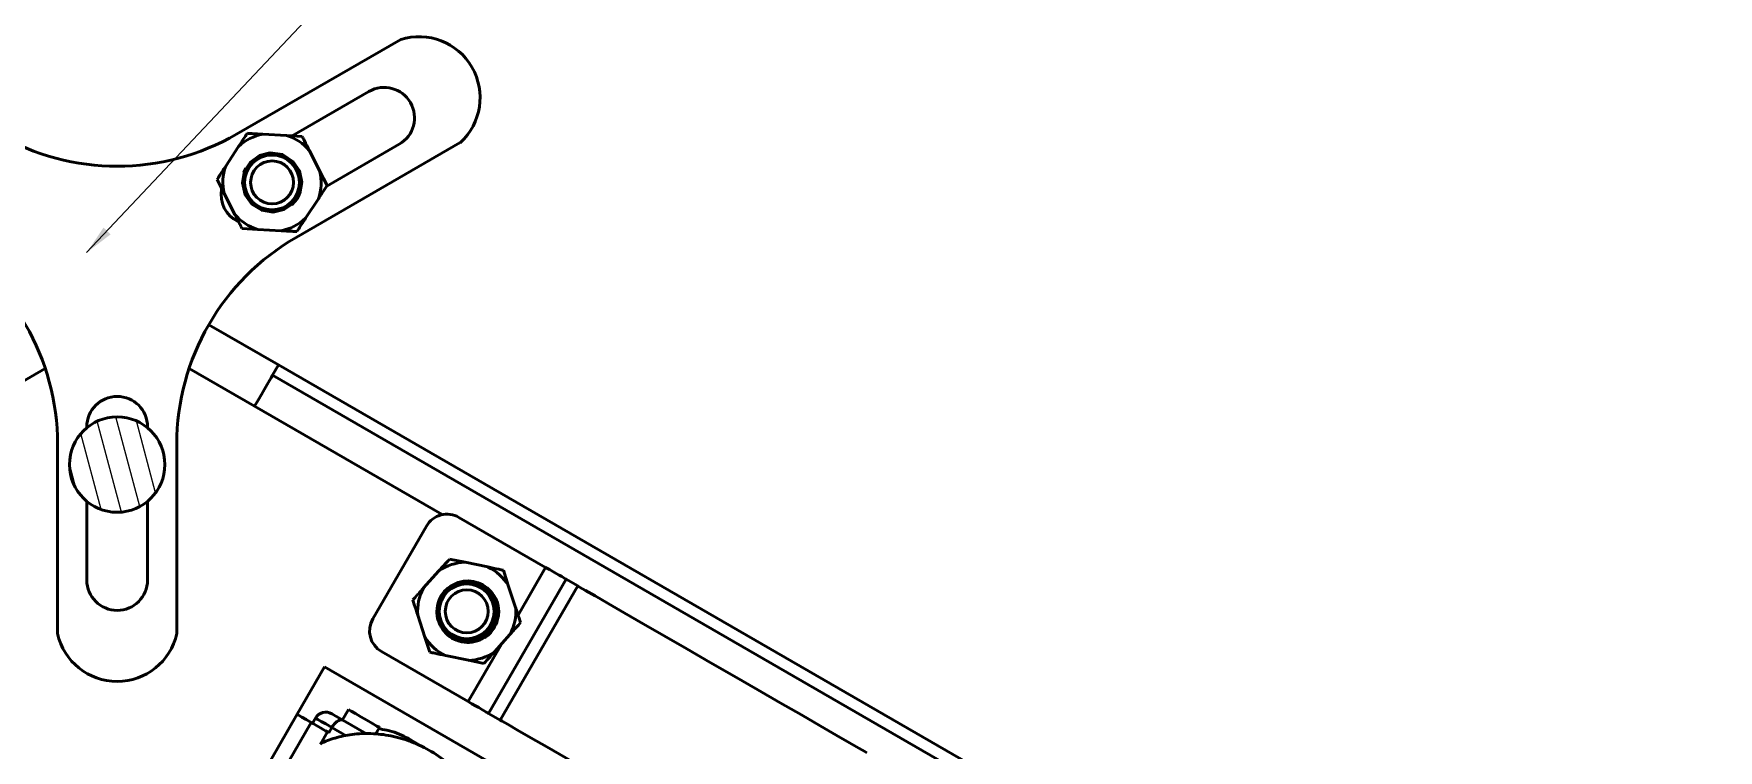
# Model space of a CAD drawing. Header units: millimetres. Extents: x 263 to 2983, y 441 to 2500.
# Drawn here: x 1012.1 to 1153.5, y 1940.7 to 2000.8 of the extents above; entities that cross this region are included whole.
import ezdxf

# ---------------------------------------------------------------- set-up
doc = ezdxf.new("R2010")
doc.units = ezdxf.units.MM
doc.header["$LTSCALE"] = 0.5
doc.layers.add('BOL', color=7, linetype='Continuous', lineweight=50)
doc.layers.add('HAT', color=3, linetype='Continuous')
doc.layers.add('SYM', color=30, linetype='Continuous')
doc.styles.add('DIM', font='simplex.shx')
doc.dimstyles.new('ISO', dxfattribs={"dimscale": 0, "dimtxt": 2.5, "dimasz": 2.5, "dimexe": 1.25, "dimexo": 0, "dimgap": 1, "dimtad": 1, "dimtoh": 1, "dimtxsty": 'DIM', "dimcen": 2.5, "dimadec": 0, "dimazin": 0, "dimtfac": 1, "dimtmove": 0, "dimatfit": 3, "dimfxl": 1, "dimtolj": 1, "dimarcsym": 0})

msp = doc.modelspace()

# ---------------------------------------------------------------- hatches: boundary and pattern name
at = {"layer": 'HAT'}
h = msp.add_hatch(dxfattribs=at)
h.set_pattern_fill('ANSI31', color=256, scale=0.5, angle=60)
h.paths.add_polyline_path([(1023.15, 1964.7, 1), (1015.15, 1964.7, 1)])

# ---------------------------------------------------------------- linework, layer by layer
at = {"layer": 'BOL'}
for p, q in [((1029.15, 1992.41), (1042.93, 2000.37)), ((1033.82, 1992.28), (1040.26, 1996)), ((1028.26, 1989.73), (1029.33, 1991.38)), ((1031.38, 1992.41), (1033.35, 1992.31)), ((1033.35, 1992.31), (1034.67, 1992.23)), ((1047.93, 1991.71), (1034.15, 1983.75)), ((1035.27, 1991.05), (1036.16, 1989.3)), ((1042.81, 1991.58), (1036.73, 1988.07)), ((1028.13, 1987.44), (1027.53, 1988.62)), ((1029.78, 1989.19), (1029.95, 1989.57)), ((1036.16, 1989.3), (1036.76, 1988.11)), ((1029.02, 1985.68), (1028.13, 1987.44)), ((1034.24, 1987), (1033.8, 1986.49)), ((1034.44, 1987.38), (1034.24, 1987)), ((1036.03, 1987), (1034.96, 1985.36)), ((1030.94, 1984.43), (1029.62, 1984.5)), ((1032.9, 1984.32), (1030.94, 1984.43)), ((1026.83, 1976.43), (1032.68, 1973.06)), ((1013.12, 1972.77), (1007.62, 1969.59)), ((1030.68, 1969.59), (1025.18, 1972.77)), ((1032.18, 1972.19), (1032.68, 1973.06)), ((1110.62, 1928.06), (1032.68, 1973.06)), ((1110.12, 1927.19), (1032.18, 1972.19)), ((1046.42, 1960.5), (1030.68, 1969.59)), ((1016.6, 1967.78), (1016.6, 1967.87)), ((1021.7, 1967.87), (1021.7, 1967.78)), ((1014.15, 1950.52), (1014.15, 1966.43)), ((1024.15, 1966.43), (1024.15, 1950.52)), ((1016.6, 1955.02), (1016.6, 1961.62)), ((1021.7, 1961.62), (1021.7, 1955.02)), ((1047.82, 1960.27), (1055.09, 1956.08)), ((1045.09, 1959.54), (1040.59, 1951.75)), ((1046.14, 1955.8), (1044.83, 1954.33)), ((1048.33, 1956.51), (1047.03, 1956.78)), ((1050.25, 1956.11), (1048.33, 1956.51)), ((1051.96, 1954.57), (1051.55, 1955.83)), ((1055.09, 1956.08), (1052.78, 1952.08)), ((1056.81, 1955.09), (1050.31, 1943.83)), ((1057.78, 1954.52), (1051.28, 1943.27)), ((1052.57, 1952.71), (1051.96, 1954.57)), ((1057.78, 1954.52), (1056.81, 1955.09)), ((1044.36, 1952.08), (1044.97, 1950.22)), ((1044.97, 1950.22), (1045.38, 1948.96)), ((1050.33, 1950.73), (1050.45, 1950.9)), ((1050.79, 1948.99), (1052.1, 1950.46)), ((1041.32, 1949.02), (1048.59, 1944.82)), ((1046.68, 1948.68), (1048.61, 1948.28)), ((1051.38, 1949.65), (1048.59, 1944.82)), ((1036.54, 1947.73), (1034.24, 1943.75)), ((1058.19, 1935.23), (1036.54, 1947.73)), ((1048.61, 1948.28), (1049.9, 1948.01)), ((1034.24, 1943.75), (1030.24, 1936.82)), ((1031.43, 1936.14), (1035.43, 1943.06)), ((1035.79, 1943.43), (1035.54, 1943)), ((1038.55, 1944.15), (1038.05, 1943.28)), ((1038.09, 1943.26), (1040.06, 1942.12)), ((1051.28, 1943.27), (1050.31, 1943.83)), ((1036.8, 1942.27), (1036.21, 1941.25)), ((1036.8, 1942.27), (1036.91, 1942.21)), ((1037.16, 1942.64), (1036.91, 1942.21)), ((1038.35, 1941.96), (1037.16, 1942.64)), ((1040.83, 1942.09), (1041.15, 1942.65)), ((1041.13, 1942.66), (1041.15, 1942.65))]:
    msp.add_line(p, q, dxfattribs=at)
at = {"layer": 'BOL', "flags": 128}
for points in [[(1029.84, 1989.31), (1030.33, 1990.07), (1031.08, 1990.62), (1031.95, 1990.85), (1033.01, 1990.7), (1033.92, 1990.11), (1034.44, 1989.33), (1034.63, 1988.38), (1034.46, 1987.44), (1033.94, 1986.64), (1033.14, 1986.09), (1032.23, 1985.88), (1031.28, 1986.03), (1030.45, 1986.54), (1029.88, 1987.34), (1029.65, 1988.33), (1029.84, 1989.31), (1029.84, 1989.31)], [(1030.68, 1969.59), (1030.98, 1970.1), (1031.26, 1970.59), (1031.52, 1971.03), (1031.74, 1971.43), (1031.93, 1971.75), (1032.07, 1971.99), (1032.15, 1972.14), (1032.18, 1972.19)], [(1055.09, 1956.08), (1055.4, 1955.9), (1055.7, 1955.73), (1055.98, 1955.56), (1056.23, 1955.42), (1056.44, 1955.3), (1056.61, 1955.2), (1056.74, 1955.13), (1056.81, 1955.09)], [(1057.78, 1954.52), (1057.94, 1954.43), (1058.44, 1954.14), (1059.24, 1953.68), (1060.34, 1953.05), (1061.69, 1952.27), (1063.27, 1951.35), (1065.03, 1950.34), (1066.93, 1949.24), (1068.9, 1948.1), (1070.91, 1946.95), (1072.88, 1945.81), (1074.77, 1944.71), (1076.54, 1943.7), (1078.12, 1942.78), (1079.47, 1942), (1080.57, 1941.37), (1081.37, 1940.9), (1081.86, 1940.62), (1082.03, 1940.52)], [(1048.59, 1944.82), (1048.9, 1944.64), (1049.2, 1944.47), (1049.48, 1944.31), (1049.73, 1944.16), (1049.94, 1944.04), (1050.11, 1943.94), (1050.24, 1943.87), (1050.31, 1943.83)], [(1034.24, 1943.75), (1034.28, 1943.73), (1034.42, 1943.65), (1034.65, 1943.51), (1034.99, 1943.32), (1035.43, 1943.06)], [(1035.43, 1943.06), (1035.52, 1943.01), (1035.65, 1942.94), (1035.81, 1942.84), (1036.01, 1942.73), (1036.21, 1942.61), (1036.42, 1942.49), (1036.62, 1942.37), (1036.8, 1942.27)], [(1037.16, 1942.64), (1036.65, 1942.94), (1036.25, 1943.16), (1035.98, 1943.32), (1035.82, 1943.41), (1035.79, 1943.43)], [(1037.15, 1943.8), (1037.19, 1943.78), (1037.3, 1943.71), (1037.49, 1943.61), (1037.75, 1943.45), (1038.09, 1943.26)], [(1038.55, 1944.15), (1038.58, 1944.13), (1038.77, 1944.02), (1039.13, 1943.82), (1039.59, 1943.55), (1040.1, 1943.25), (1040.57, 1942.98), (1040.93, 1942.77), (1041.13, 1942.66)], [(1051.28, 1943.27), (1051.44, 1943.17), (1051.94, 1942.89), (1052.74, 1942.42), (1053.84, 1941.79), (1055.19, 1941.01), (1056.77, 1940.09), (1058.53, 1939.08), (1060.43, 1937.98), (1062.4, 1936.84), (1064.41, 1935.69), (1066.38, 1934.55), (1068.27, 1933.45), (1070.04, 1932.44), (1071.62, 1931.52), (1072.97, 1930.74), (1074.07, 1930.11), (1074.87, 1929.64), (1075.36, 1929.36), (1075.53, 1929.27)]]:
    msp.add_lwpolyline(points, dxfattribs=at)
at = {"layer": 'BOL'}
for centre, radius in [((1032.14, 1988.37), 2.3), ((1032.14, 1988.37), 1.8), ((1019.15, 1964.7), 4), ((1048.47, 1952.39), 2.3), ((1048.47, 1952.39), 1.8)]:
    msp.add_circle(centre, radius, dxfattribs=at)
for centre, radius, start, end in [((1044.47, 1995.48), 5.12, 312.5057, 107.4929), ((1041.54, 1993.79), 2.55, 300, 120), ((1019.15, 2009.73), 20, 240, 300), ((1032.14, 1988.37), 4.12, 100.6371, 133.0476), ((1032.14, 1988.37), 4.12, 40.6371, 73.0476), ((1032.14, 1988.37), 4.12, 160.6371, 193.0476), ((1032.14, 1988.37), 4.12, 340.6371, 13.0476), ((1030.41, 1987.37), 2.55, 169.9974, 243.5635), ((1032.14, 1988.37), 4.12, 220.6371, 253.0476), ((1032.14, 1988.37), 4.12, 280.6371, 313.0476), ((994.15, 1966.43), 20, 360, 60), ((1044.15, 1966.43), 20, 120, 180), ((1019.15, 1967.87), 2.55, 360, 180), ((1046.82, 1958.54), 2, 60, 150), ((1048.47, 1952.39), 4.12, 91.9214, 124.3319), ((1048.47, 1952.39), 4.12, 31.9214, 64.3319), ((1019.15, 1955.02), 2.55, 180, 360), ((1048.47, 1952.39), 4.12, 151.9214, 184.3319), ((1048.47, 1952.39), 2.5, 112.2227, 202.7497), ((1048.49, 1952.41), 2.49, 197.5232, 112.8202), ((1042.32, 1950.75), 2, 150, 240), ((1048.47, 1952.39), 4.12, 331.9214, 4.3319), ((1019.15, 1951.63), 5.12, 192.5057, 347.4929), ((1048.47, 1952.39), 4.12, 211.9214, 244.3319), ((1048.47, 1952.39), 4.12, 271.9214, 304.3319), ((1036.65, 1942.93), 1, 60, 150)]:
    msp.add_arc(centre, radius, start, end, dxfattribs=at)
for points, knots in [([(1029.33, 1991.38), (1029.37, 1991.43), (1029.61, 1991.81), (1029.85, 1992.17), (1030.06, 1992.49)], [0, 0, 0, 0, 0.146017, 1, 1, 1, 1]), ([(1030.06, 1992.49), (1030.19, 1992.48), (1030.63, 1992.46), (1031.08, 1992.43), (1031.38, 1992.41)], [0, 0, 0, 0, 0.309691, 1, 1, 1, 1]), ([(1034.67, 1992.23), (1034.73, 1992.11), (1034.93, 1991.72), (1035.13, 1991.32), (1035.27, 1991.05)], [0, 0, 0, 0, 0.309683, 1, 1, 1, 1]), ([(1027.53, 1988.62), (1027.67, 1988.84), (1027.91, 1989.2), (1028.16, 1989.58), (1028.26, 1989.73)], [0, 0, 0, 0, 0.592724, 1, 1, 1, 1]), ([(1030.02, 1989.24), (1029.98, 1989.25), (1029.93, 1989.28), (1029.87, 1989.3), (1029.84, 1989.31)], [0, 0, 0, 0, 0.560099, 1, 1, 1, 1]), ([(1036.76, 1988.11), (1036.61, 1987.89), (1036.37, 1987.53), (1036.13, 1987.15), (1036.03, 1987)], [0, 0, 0, 0, 0.592752, 1, 1, 1, 1]), ([(1029.62, 1984.5), (1029.56, 1984.62), (1029.36, 1985.01), (1029.16, 1985.41), (1029.02, 1985.68)], [0, 0, 0, 0, 0.309735, 1, 1, 1, 1]), ([(1034.23, 1984.24), (1034.09, 1984.25), (1033.66, 1984.28), (1033.21, 1984.3), (1032.9, 1984.32)], [0, 0, 0, 0, 0.309696, 1, 1, 1, 1]), ([(1034.96, 1985.36), (1034.92, 1985.3), (1034.67, 1984.93), (1034.43, 1984.56), (1034.23, 1984.24)], [0, 0, 0, 0, 0.145943, 1, 1, 1, 1]), ([(1047.03, 1956.78), (1046.86, 1956.59), (1046.57, 1956.27), (1046.27, 1955.93), (1046.14, 1955.8)], [0, 0, 0, 0, 0.592744, 1, 1, 1, 1]), ([(1051.55, 1955.83), (1051.42, 1955.86), (1050.99, 1955.95), (1050.55, 1956.04), (1050.25, 1956.11)], [0, 0, 0, 0, 0.309691, 1, 1, 1, 1]), ([(1044.83, 1954.33), (1044.79, 1954.28), (1044.49, 1953.95), (1044.2, 1953.62), (1043.95, 1953.35)], [0, 0, 0, 0, 0.146028, 1, 1, 1, 1]), ([(1046.14, 1951.52), (1046.14, 1951.52), (1045.96, 1951.81), (1045.94, 1952.51), (1046.15, 1953.43), (1046.54, 1954.09), (1046.89, 1954.29), (1046.95, 1954.33)], [0, 0, 0, 0, 0.008205, 0.319013, 0.617836, 0.924795, 1, 1, 1, 1]), ([(1047.52, 1954.71), (1047.67, 1954.77), (1048.09, 1954.93), (1048.83, 1954.97), (1049.66, 1954.74), (1050.39, 1954.24), (1050.92, 1953.53), (1051.13, 1952.86), (1051.15, 1952.47), (1051.16, 1952.37)], [0, 0, 0, 0, 0.096546, 0.261811, 0.426969, 0.597498, 0.769409, 0.941257, 1, 1, 1, 1]), ([(1043.95, 1953.35), (1043.99, 1953.22), (1044.13, 1952.8), (1044.26, 1952.38), (1044.36, 1952.08)], [0, 0, 0, 0, 0.309728, 1, 1, 1, 1]), ([(1050.19, 1953.92), (1050.22, 1953.94), (1050.26, 1953.99), (1050.31, 1954.03), (1050.33, 1954.05)], [0, 0, 0, 0, 0.559972, 1, 1, 1, 1]), ([(1050.96, 1952.36), (1050.92, 1952.05), (1050.85, 1951.4), (1050.42, 1950.88), (1050.19, 1950.61)], [0, 0, 0, 0, 0.4594307, 1, 1, 1, 1]), ([(1051.16, 1952.37), (1051.16, 1952.34), (1051.15, 1952.19), (1051.1, 1951.75), (1050.88, 1951.1), (1050.52, 1950.67), (1050.36, 1950.48)], [0, 0, 0, 0, 0.041752, 0.209042, 0.639776, 1, 1, 1, 1]), ([(1052.99, 1951.44), (1052.95, 1951.57), (1052.81, 1951.99), (1052.67, 1952.41), (1052.57, 1952.71)], [0, 0, 0, 0, 0.309727, 1, 1, 1, 1]), ([(1050.36, 1950.48), (1050.23, 1950.38), (1049.88, 1950.08), (1049.16, 1949.8), (1048.26, 1949.75), (1047.39, 1950), (1046.68, 1950.52), (1046.31, 1951.06), (1046.18, 1951.37), (1046.16, 1951.43)], [0, 0, 0, 0, 0.097301, 0.273054, 0.448799, 0.62463, 0.796273, 0.965287, 1, 1, 1, 1]), ([(1052.1, 1950.46), (1052.14, 1950.5), (1052.44, 1950.84), (1052.74, 1951.17), (1052.99, 1951.44)], [0, 0, 0, 0, 0.14603, 1, 1, 1, 1]), ([(1045.38, 1948.96), (1045.52, 1948.93), (1045.94, 1948.84), (1046.38, 1948.75), (1046.68, 1948.68)], [0, 0, 0, 0, 0.309689, 1, 1, 1, 1]), ([(1049.9, 1948.01), (1050.08, 1948.2), (1050.37, 1948.52), (1050.67, 1948.86), (1050.79, 1948.99)], [0, 0, 0, 0, 0.592742, 1, 1, 1, 1]), ([(1038.09, 1943.26), (1038.09, 1943.26), (1038.03, 1943.3), (1037.89, 1943.32), (1037.65, 1943.21), (1037.44, 1943.03), (1037.28, 1942.85), (1037.2, 1942.71), (1037.16, 1942.64)], [0, 0, 0, 0, 0.002975, 0.336045, 0.617222, 0.785587, 0.892373, 1, 1, 1, 1]), ([(1049.3, 1936.79), (1049.28, 1936.83), (1049.02, 1937.37), (1048.28, 1938.32), (1047.05, 1939.6), (1045.54, 1940.67), (1043.87, 1941.49), (1042.15, 1941.98), (1040.46, 1942.18), (1038.87, 1942.11), (1037.45, 1941.8), (1036.57, 1941.48), (1036.19, 1941.27), (1036.18, 1941.26)], [0, 0, 0, 0, 0.009607, 0.11984, 0.232311, 0.356288, 0.476777, 0.592842, 0.70385, 0.809144, 0.907807, 0.998623, 1, 1, 1, 1]), ([(1044.87, 1940.94), (1044.39, 1941.25), (1043.42, 1941.87), (1042.11, 1942.38), (1041.3, 1942.51), (1041.06, 1942.55)], [0, 0, 0, 0, 0.409736, 0.825629, 1, 1, 1, 1])]:
    msp.add_open_spline(points, degree=3, knots=knots, dxfattribs=at)

# ---------------------------------------------------------------- leaders
at = {"layer": 'SYM'}
for points in [[(1016.59, 1982.48), (1139.45, 2112.98)], [(1104.93, 1845.89), (1299.99, 1986.78)]]:
    msp.add_leader(points, dimstyle='ISO', override={"dimscale": 1, "dimtad": 0}, dxfattribs=at)

doc.saveas('drawing.dxf')
